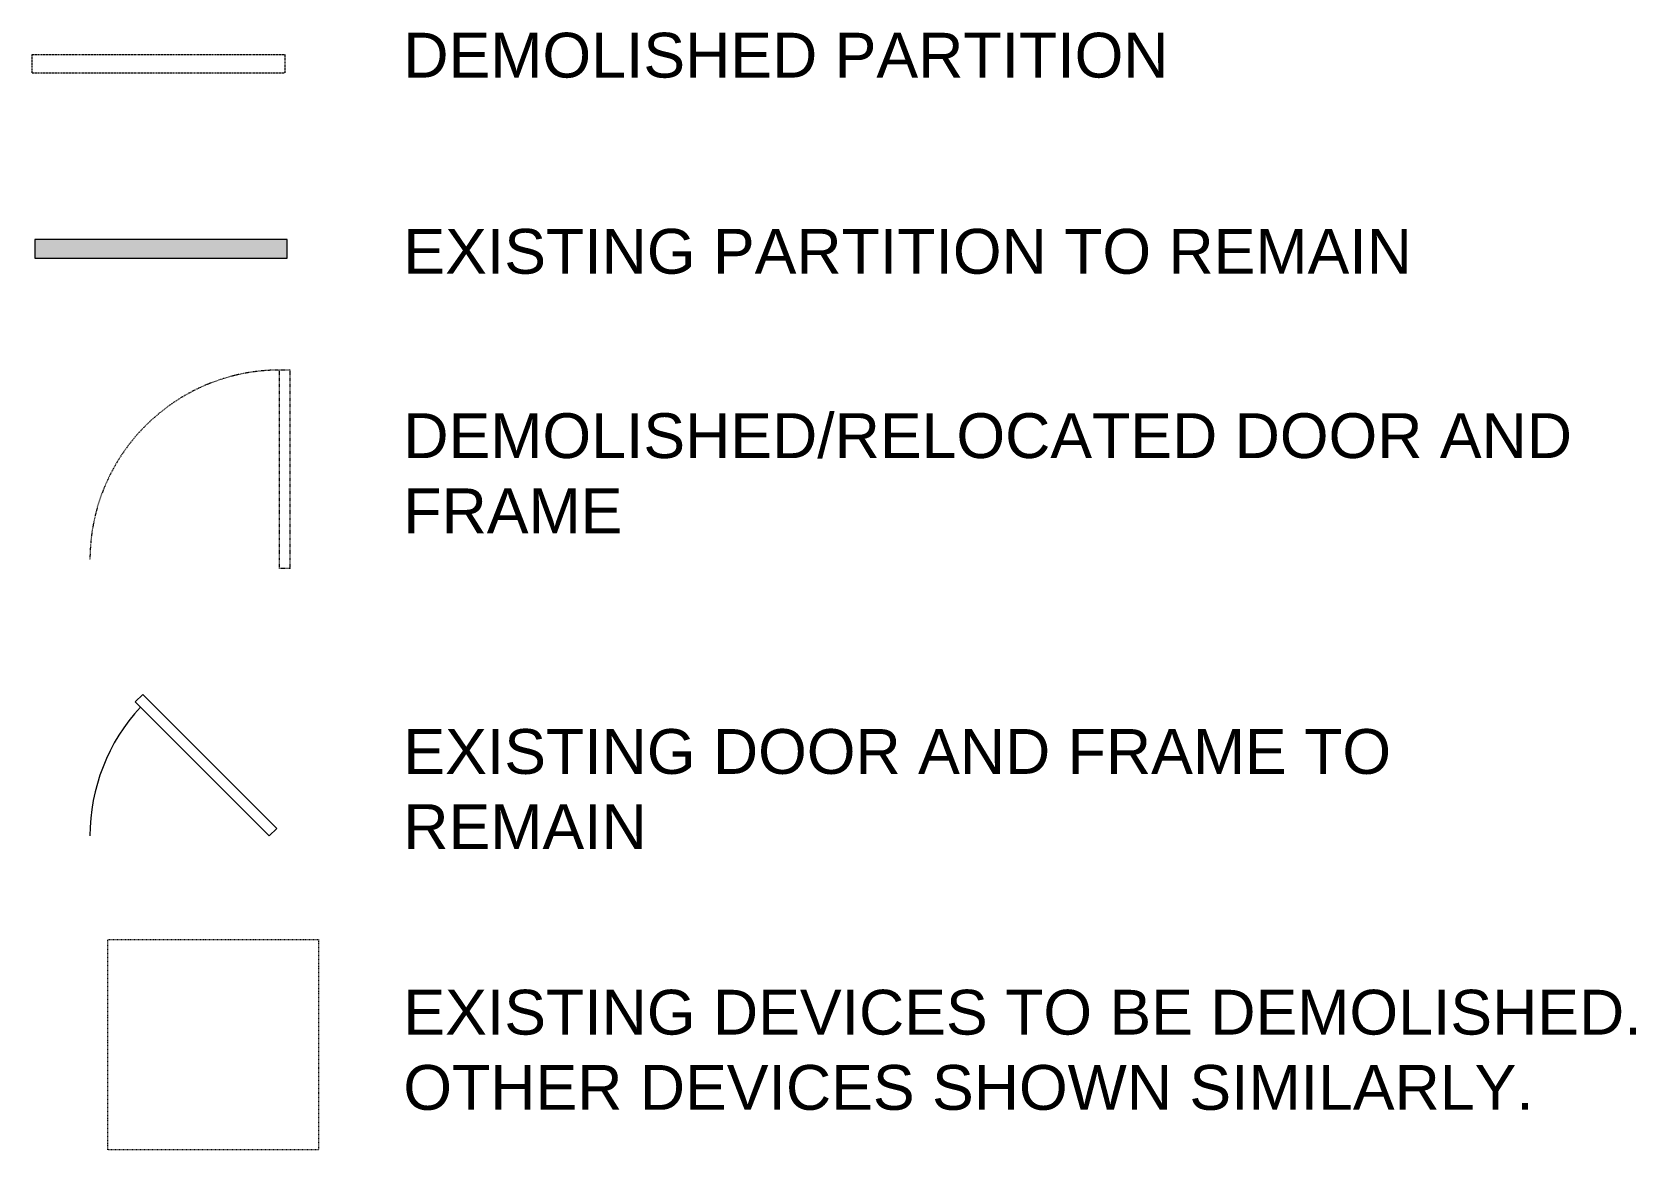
# Model space of a CAD drawing. Header units: inches. Extents: x 628 to 932, y -336 to -124.
import ezdxf

# ---------------------------------------------------------------- set-up
doc = ezdxf.new("R2010")
doc.units = ezdxf.units.IN
doc.header["$MEASUREMENT"] = 0
for name, pattern in [('Dash', [0.25, 0.125, -0.125]), ('Dash 1_16_', [0.125, 0.0625, -0.0625]), ('Demolished 3_16_', [0.28125, 0.1875, -0.09375])]:
    doc.linetypes.add(name, pattern=pattern)
for name, color, linetype, lineweight in [('A-DETL', 90, 'Continuous', 9), ('A-DETL-DEMO', 6, 'Demolished 3_16_', 9), ('A-DETL-GENF', 92, 'Continuous', 9), ('A-DETL-THIN', 151, 'Continuous', 9), ('G-ANNO-TEXT', 231, 'Continuous', 9), ('Q-SPCQ-HDLN', 91, 'Dash', 9)]:
    doc.layers.add(name, color=color, linetype=linetype, lineweight=lineweight)
doc.styles.add('Swis721 Lt BT', font='swissl.ttf', dxfattribs={"height": 8.514638})

# ---------------------------------------------------------------- blocks, each defined once
blk = doc.blocks.new('Family - ___-3851269-DEMOLITION PLAN SYMBOLS')
at = {"layer": 'Q-SPCQ-HDLN'}
for p, q in [((641.96, -336.07), (641.96, -296.07)), ((641.96, -296.07), (681.96, -296.07)), ((681.96, -296.07), (681.96, -336.07)), ((681.96, -336.07), (641.96, -336.07))]:
    blk.add_line(p, q, dxfattribs=at)

msp = doc.modelspace()

# ---------------------------------------------------------------- hatches: boundary and pattern name
at = {"layer": 'A-DETL-GENF'}
msp.add_hatch(color=7, dxfattribs=at).paths.add_polyline_path([(676.04, -166.64), (676.04, -163.14), (628.04, -163.14), (628.04, -166.64)], flags=0)

# ---------------------------------------------------------------- linework, layer by layer
at = {"layer": 'A-DETL', "linetype": 'Dash 1_16_'}
for p, q in [((674.57, -225.63), (674.57, -187.92)), ((676.57, -187.92), (674.57, -187.92)), ((676.57, -225.63), (676.57, -187.92)), ((676.57, -225.63), (674.57, -225.63))]:
    msp.add_line(p, q, dxfattribs=at)
msp.add_arc((674.61, -223.99), 36.07, 90.0634, 180, dxfattribs=at)
at = {"layer": 'A-DETL-DEMO'}
for p, q in [((627.55, -131.46), (627.55, -127.96)), ((627.55, -127.96), (675.55, -127.96)), ((675.55, -127.96), (675.55, -131.46)), ((627.55, -131.46), (675.55, -131.46))]:
    msp.add_line(p, q, dxfattribs=at)
at = {"layer": 'A-DETL-THIN'}
for p, q in [((676.04, -163.14), (628.04, -163.14)), ((628.04, -163.14), (628.04, -166.64)), ((676.04, -166.64), (676.04, -163.14)), ((628.04, -166.64), (676.04, -166.64)), ((648.56, -249.55), (647.14, -250.96)), ((674.02, -275.01), (648.56, -249.55)), ((672.61, -276.43), (647.14, -250.96)), ((674.02, -275.01), (672.61, -276.43))]:
    msp.add_line(p, q, dxfattribs=at)
msp.add_arc((674.61, -276.43), 36.07, 137.2472, 180, dxfattribs=at)

# ---------------------------------------------------------------- block references
at = {"lineweight": 9}
msp.add_blockref('Family - ___-3851269-DEMOLITION PLAN SYMBOLS', (0, 0), dxfattribs=at)

# ---------------------------------------------------------------- texts
at = {"layer": 'G-ANNO-TEXT', "color": 7, "char_height": 8.5146, "attachment_point": 1, "line_spacing_factor": 1.00667, "style": 'Swis721 Lt BT'}
for s, insert, width in [('DEMOLISHED PARTITION', (698.09, -123.84), 162), ('EXISTING PARTITION TO REMAIN', (698.09, -161.1), 211.032), ('DEMOLISHED/RELOCATED DOOR AND\\PFRAME', (698.09, -196.12), 250.992), ('EXISTING DOOR AND FRAME TO\\PREMAIN', (698.09, -256.12), 209.736), ('EXISTING DEVICES TO BE DEMOLISHED.\\POTHER DEVICES SHOWN SIMILARLY.', (698.09, -305.65), 261.792)]:
    msp.add_mtext(s, dxfattribs=dict(at, insert=insert, width=width))

doc.saveas('drawing.dxf')
